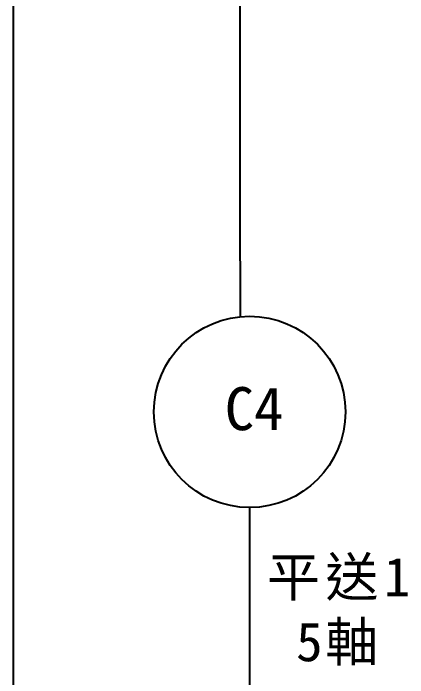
# Model space of a CAD drawing. Extents: x 10 to 297, y 3 to 207.
# Drawn here: x 54.1 to 87, y 49.4 to 105 of the extents above; entities that cross this region are included whole.
import ezdxf

# ---------------------------------------------------------------- set-up
doc = ezdxf.new("R2010")
doc.units = 0
doc.layers.get('0').update_dxf_attribs({"linetype": 'CONTINUOUS'})
doc.layers.add('圖框層', color=7, linetype='CONTINUOUS')
doc.layers.add('標尺寸層', color=3, linetype='CONTINUOUS')
doc.styles.add('STSL', font='kaiu.ttf')
doc.styles.add('標楷體', font='kaiu.ttf')

msp = doc.modelspace()

# ---------------------------------------------------------------- linework, layer by layer
msp.add_line((73.004, 112.967), (73.016, 88.947))
msp.add_circle((73.826, 71.652), 8)
at = {"layer": '標尺寸層', "color": 7}
for p, q in [((54.091, 161.786), (54.091, 32)), ((73.016, 88.947), (73.02, 79.611)), ((73.826, 63.652), (73.826, 32))]:
    msp.add_line(p, q, dxfattribs=at)

# ---------------------------------------------------------------- texts
at = {"color": 0, "insert": (81.362, 59.474), "char_height": 3.25, "width": 29.84096, "attachment_point": 2, "style": '標楷體'}
msp.add_mtext('{\\T1.1;平送1\\P5軸}', dxfattribs=at)
at = {"layer": '圖框層', "color": 4, "style": 'STSL'}
msp.add_text('C4', height=3.6, dxfattribs=at).set_placement((71.741, 70.128))

doc.saveas('drawing.dxf')
